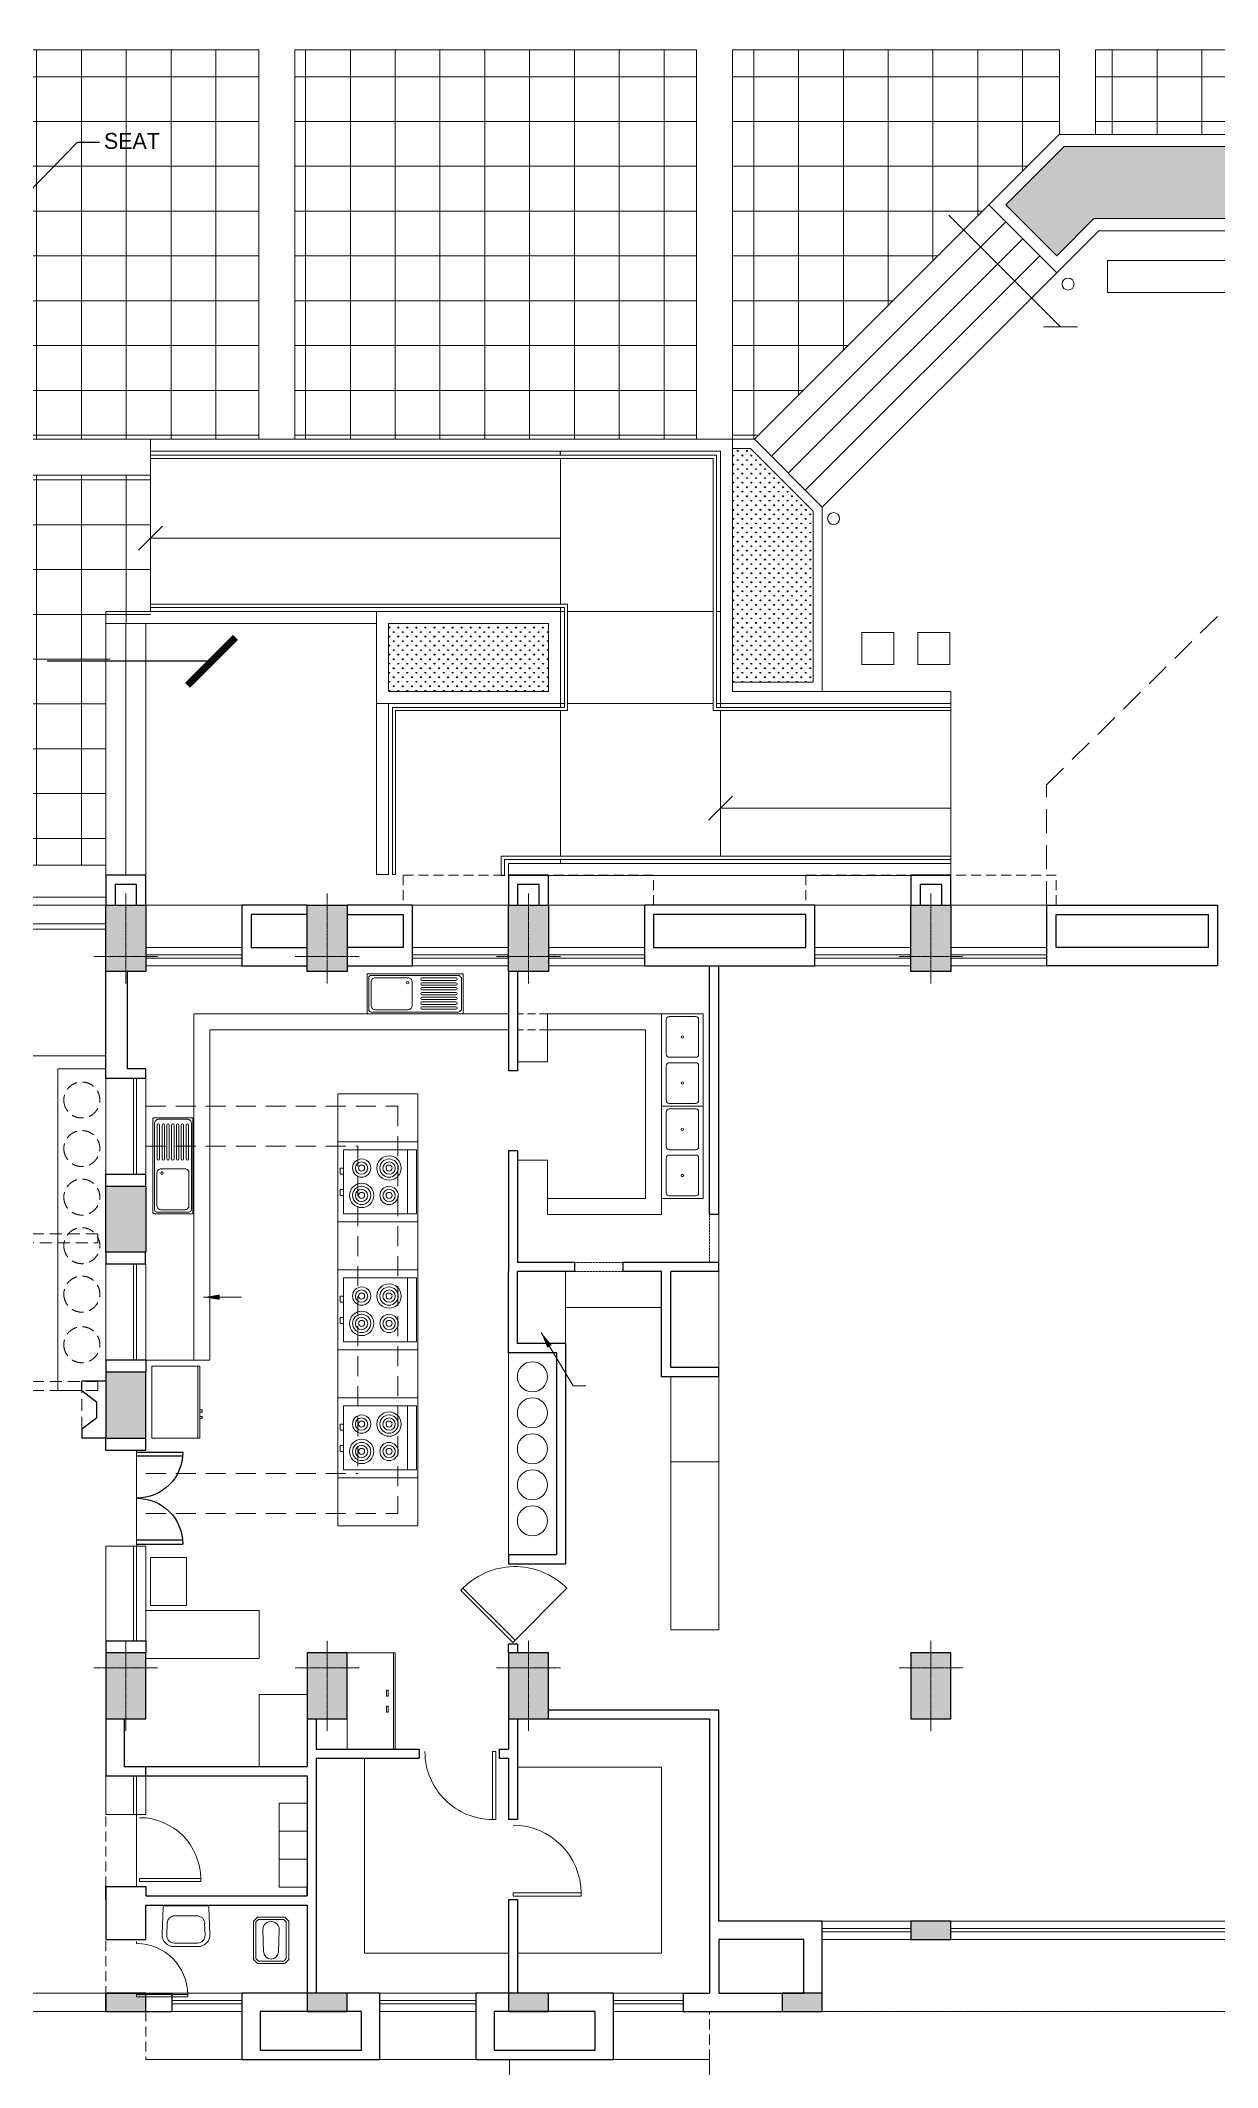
# Model space of a CAD drawing. Header units: inches. Extents: x 5542223 to 12533222, y 497239 to 5189502.
# Drawn here: x 6859471 to 6874177, y 2015278 to 2040612 of the extents above; entities that cross this region are included whole.
import ezdxf

# ---------------------------------------------------------------- set-up
doc = ezdxf.new("R2010")
doc.units = ezdxf.units.IN
doc.header["$MEASUREMENT"] = 0
for name, pattern in [('CENTER2', [1.125, 0.75, -0.125, 0.125, -0.125]), ('DASHED2', [0.375, 0.25, -0.125]), ('HIDDEN', [0.375, 0.25, -0.125]), ('HIDDEN2', [0.1875, 0.125, -0.0625]), ('HIDDENX2', [0.75, 0.5, -0.25])]:
    doc.linetypes.add(name, pattern=pattern)
doc.layers.get('0').update_dxf_attribs({"color": 1})
for name, color, linetype, lineweight in [('col', 7, 'Continuous', 30), ('DIM-Not Req.', 7, 'Continuous', 13), ('DOOR', 7, 'Continuous', 9), ('ELE', 7, 'Continuous', 13), ('ele1', 7, 'DASHED2', 13), ('eleline5', 7, 'Continuous', 25), ('grid', 7, 'CENTER2', 9), ('hatch_col', 8, 'Continuous', 5), ('HosGreenHatch', 7, 'Continuous', 5), ('HosRamp', 7, 'Continuous', 13), ('HosSteps', 7, 'Continuous', 13), ('Leader', 7, 'Continuous', 18), ('LS PAVMNT', 8, 'Continuous', 5), ('PROJECTION', 7, 'HIDDEN', 18), ('railing', 253, 'Continuous', 15), ('RAILING_ABOVE', 7, 'HIDDENX2', 18), ('Road', 7, 'Continuous', 15), ('S_Stair_Projection', 7, 'HIDDEN2', 18), ('TEXT', 7, 'Continuous', 20), ('TOIFIT', 7, 'Continuous', 13), ('WALL', 7, 'Continuous', 30), ('wall_ele', 7, 'Continuous', 18), ('WIN', 7, 'Continuous', 20)]:
    doc.layers.add(name, color=color, linetype=linetype, lineweight=lineweight)
doc.layers.add('FURN', color=34, linetype='Continuous', lineweight=9, plot=False)
doc.styles.add('style1', font='ROMANS.SHX', dxfattribs={"width": 0.75, "height": 750})
doc.styles.add('style2', font='ROMANS.SHX', dxfattribs={"width": 0.8})
doc.styles.add('WMF-Arial2', font='arial.ttf')
doc.dimstyles.new('Copy of nuts1', dxfattribs={"dimscale": 0, "dimtxt": 0.4, "dimasz": 0.5, "dimexe": 100, "dimexo": 50, "dimgap": 100, "dimtad": 1, "dimdec": 0, "dimlfac": -0.002, "dimzin": 0, "dimdsep": 46, "dimtxsty": 'style2', "dimblk": 'OBLIQUE', "dimcen": 0.5, "dimdle": 100, "dimclrd": 256, "dimclre": 256, "dimclrt": 256, "dimadec": 0, "dimazin": 0, "dimtfac": 1, "dimtdec": 0, "dimtmove": 2, "dimatfit": 3, "dimfxl": 1, "dimlwd": -1, "dimlwe": -1, "dimarcsym": 0})
doc.dimstyles.new('nuts', dxfattribs={"dimscale": 0, "dimtxt": 300, "dimasz": 250, "dimexe": 100, "dimexo": 50, "dimgap": 100, "dimtad": 1, "dimdec": 0, "dimzin": 0, "dimdsep": 46, "dimtxsty": 'style1', "dimblk": 'OBLIQUE', "dimcen": 250, "dimdle": 100, "dimclrd": 256, "dimclre": 256, "dimclrt": 256, "dimadec": 0, "dimazin": 0, "dimtfac": 1, "dimtdec": 0, "dimtmove": 2, "dimatfit": 3, "dimldrblk": 'OBLIQUE', "dimfxl": 1, "dimlwd": -1, "dimlwe": -1, "dimarcsym": 0})
doc.dimstyles.new('nuts1', dxfattribs={"dimscale": 0, "dimtxt": 200, "dimasz": 250, "dimexe": 100, "dimexo": 50, "dimgap": 100, "dimtad": 1, "dimdec": 0, "dimzin": 0, "dimdsep": 46, "dimtxsty": 'style2', "dimblk": 'OBLIQUE', "dimcen": 250, "dimdle": 100, "dimclrd": 256, "dimclre": 256, "dimclrt": 256, "dimadec": 0, "dimazin": 0, "dimtfac": 1, "dimtdec": 0, "dimtmove": 2, "dimatfit": 3, "dimfxl": 1, "dimlwd": -1, "dimlwe": -1, "dimarcsym": 0})
doc.dimstyles.new('PART PLAN', dxfattribs={"dimscale": 100, "dimtxt": 2.5, "dimasz": 1.5, "dimexe": 1.5, "dimexo": 1.5, "dimgap": 1.5, "dimtad": 1, "dimdec": 0, "dimzin": 0, "dimdsep": 46, "dimtxsty": 'Standard', "dimblk1": 'ARCHTICK', "dimblk2": 'ARCHTICK', "dimsah": 1, "dimcen": 1.5, "dimdle": 1.5, "dimclrd": 8, "dimclre": 8, "dimclrt": 6, "dimadec": 0, "dimazin": 0, "dimtfac": 1, "dimtdec": 0, "dimtofl": 0, "dimtmove": 0, "dimatfit": 3, "dimldrblk": 'ARCHTICK', "dimfxl": 1, "dimtolj": 1, "dimtzin": 0, "dimarcsym": 0})
pattern_1 = [(270, (4611022.1, 2588959.7), (-560, -1e-13), []), (180, (4611022.1, 2588959.7), (-1e-13, 560), [])]
pattern_2 = [(270, (-2267070.06, 464401.5), (-56.5685425, -56.5685425), [15, -98.137085]), (315, (-2267070.06, 464401.5), (-56.5685425, -56.5685425), [15, -65]), (225, (-2267070.06, 464401.5), (-56.5685425, 56.5685425), [15, -65])]

# ---------------------------------------------------------------- blocks, each defined once
blk = doc.blocks.new('_OBLIQUE')
at = {"color": 0, "linetype": 'ByBlock'}
blk.add_line((-0.5, -0.5), (0.5, 0.5), dxfattribs=at)
blk = doc.blocks.new('*D72')
at = {"layer": 'Defpoints', "ltscale": 1000, "transparency": 16777216}
for p, q in [((-385585, 653483), (-385987, 653483)), ((-385937, 653533), (-385937, 653343)), ((-385585, 652883), (-385987, 652883)), ((-385937, 652833), (-385937, 653022))]:
    blk.add_line(p, q, dxfattribs=at)
at = {"layer": 'Defpoints', "color": 0, "ltscale": 1000, "transparency": 16777216}
for p in [(-385535, 653483), (-385937, 652883), (-385535, 652883)]:
    blk.add_point(p, dxfattribs=at)
at = {"layer": 'Defpoints', "ltscale": 1000, "transparency": 16777216, "xscale": 50, "yscale": 50, "zscale": 50}
for p, rotation in [((-385937, 653483), 90), ((-385937, 652883), 270)]:
    blk.add_blockref('_OBLIQUE', p, dxfattribs=dict(at, rotation=rotation))
at = {"layer": 'Defpoints', "ltscale": 1000, "transparency": 16777216, "insert": (-385937, 653183), "char_height": 100, "attachment_point": 5, "rotation": 90, "style": 'WMF-Arial2'}
blk.add_mtext('600', dxfattribs=at)
blk = doc.blocks.new('*D73')
at = {"layer": 'Defpoints', "ltscale": 1000, "transparency": 16777216}
for p, q in [((-386923, 650633), (-387325, 650633)), ((-387275, 650683), (-387275, 650276)), ((-387275, 649583), (-387275, 649887)), ((-386923, 649633), (-387325, 649633))]:
    blk.add_line(p, q, dxfattribs=at)
at = {"layer": 'Defpoints', "color": 0, "ltscale": 1000, "transparency": 16777216}
for p in [(-386873, 650633), (-387275, 649633), (-386873, 649633)]:
    blk.add_point(p, dxfattribs=at)
at = {"layer": 'Defpoints', "ltscale": 1000, "transparency": 16777216, "xscale": 50, "yscale": 50, "zscale": 50}
for p, rotation in [((-387275, 650633), 90), ((-387275, 649633), 270)]:
    blk.add_blockref('_OBLIQUE', p, dxfattribs=dict(at, rotation=rotation))
at = {"layer": 'Defpoints', "ltscale": 1000, "transparency": 16777216, "insert": (-387275, 650082), "char_height": 100, "attachment_point": 5, "rotation": 90, "style": 'WMF-Arial2'}
blk.add_mtext('1000', dxfattribs=at)
blk = doc.blocks.new('colum')
at = {"layer": 'hatch_col'}
blk.add_hatch(color=256, dxfattribs=at).paths.add_polyline_path([(250, 185), (-250, 185), (-250, -640), (250, -640)])
at = {"layer": 'col'}
blk.add_lwpolyline([(-250, -640), (250, -640), (250, 185), (-250, 185)], close=True, dxfattribs=at)
at = {"layer": 'grid'}
for p, q in [((0, 335), (0, -790)), ((-400, 0), (400, 0))]:
    blk.add_line(p, q, dxfattribs=at)
blk = doc.blocks.new('door-left')
at = {"layer": 'DOOR'}
blk.add_lwpolyline([(-0.402, 0.85), (-0.444, 0.85), (-0.444, 0), (-0.402, 0)], close=True, dxfattribs=at)
blk.add_arc((-0.406, 0), 0.85, 0, 90, dxfattribs=at)
blk = doc.blocks.new('WB-61X51')
for p, q in [((-149, 510), (149, 510)), ((-299, 354), (-286, 19)), ((-239, 366), (-233, 216)), ((-144, 465), (144, 465)), ((233, 216), (239, 366)), ((286, 19), (299, 354)), ((-266, 0), (266, 0)), ((-139, 125), (139, 125))]:
    blk.add_line(p, q)
for centre, radius, start, end in [((-149, 360), 150, 90, 182.2457), ((149, 360), 150, 357.7543, 90), ((-144, 370), 95, 90, 182.2457), ((144, 370), 95, 357.7543, 90), ((-266, 20), 20, 182.2457, 270), ((-139, 220), 95, 182.2457, 270), ((139, 220), 95, 270, 357.7543), ((266, 20), 20, 270, 357.7543)]:
    blk.add_arc(centre, radius, start, end)
blk = doc.blocks.new('o-pan')
for p, q in [((50, 220), (0, 170)), ((0, 170), (0, -170)), ((62, 190), (30, 158)), ((30, 158), (30, -158)), ((530, 220), (50, 220)), ((518, 190), (62, 190)), ((435, 93), (160, 102)), ((550, 158), (518, 190)), ((580, 170), (530, 220)), ((550, -158), (550, 158)), ((580, -170), (580, 170)), ((0, -170), (50, -220)), ((30, -158), (62, -190)), ((50, -220), (530, -220)), ((62, -190), (518, -190)), ((160, -102), (435, -93)), ((518, -190), (550, -158)), ((530, -220), (580, -170))]:
    blk.add_line(p, q)
for centre, radius, start, end in [((157, 0), 102, 88.172, 271.828), ((432, 0), 92.9, 271.828, 88.172)]:
    blk.add_arc(centre, radius, start, end)
blk = doc.blocks.new('sink2')
for points in [[(-590, -500, -0.414214), (-600, -490), (-600, -10, -0.414214), (-590, 0), (590, 0, -0.414214), (600, -10), (600, -490, -0.414214), (590, -500)], [(530, -20, -0.414214), (580, -70), (580, -430, -0.414214), (530, -480), (-550, -480, -0.414214), (-580, -450), (-580, -50, -0.414214), (-550, -20)], [(-550, -100), (-550, -400, 0.414214), (-500, -450), (-90, -450, 0.414214), (-40, -400), (-40, -100, 0.414214), (-90, -50), (-500, -50, 0.414214)]]:
    blk.add_lwpolyline(points, format="xyb", close=True)
at = {"color": 0}
for points in [[(84, -87, -1), (84, -57), (508, -57, -1), (508, -87)], [(84, -147, -1), (84, -117), (508, -117, -1), (508, -147)], [(84, -207, -1), (84, -177), (508, -177, -1), (508, -207)], [(84, -267, -1), (84, -237), (508, -237, -1), (508, -267)], [(84, -327, -1), (84, -297), (508, -297, -1), (508, -327)], [(84, -387, -1), (84, -357), (508, -357, -1), (508, -387)], [(84, -447, -1), (84, -417), (508, -417, -1), (508, -447)]]:
    blk.add_lwpolyline(points, format="xyb", close=True, dxfattribs=at)
blk.add_circle((-94, -388), 15)
blk = doc.blocks.new('sink11')
blk.add_lwpolyline([(-577.5, -520), (-577.5, 0), (577.5, 0), (577.5, -520)], close=True)
for points in [[(-543.75, -425), (-543.75, -95, -0.41421356), (-506.25, -57.5), (-71.25, -57.5, -0.41421356), (-33.75, -95), (-33.75, -425, -0.41421356), (-71.25, -462.5), (-506.25, -462.5, -0.41421356)], [(543.75, -425), (543.75, -95, 0.41421356), (506.25, -57.5), (71.25, -57.5, 0.41421356), (33.75, -95), (33.75, -425, 0.41421356), (71.25, -462.5), (506.25, -462.5, 0.41421356)]]:
    blk.add_lwpolyline(points, format="xyb", close=True)
for centre in [(-288.75, -260), (288.75, -260)]:
    blk.add_circle(centre, 15)
blk = doc.blocks.new('drgre')
at = {"layer": 'eleline5', "ltscale": 50}
for p, q in [((575, 525), (0, 525)), ((2, 575), (577, 575)), ((575, -525), (0, -525)), ((2, -575), (577, -575))]:
    blk.add_line(p, q, dxfattribs=at)
for centre, start, end in [((2, 575), 269.7598, 360), ((2, -575), 0, 90.2402)]:
    blk.add_arc(centre, 575, start, end, dxfattribs=at)
at = {"layer": 'WIN'}
blk.add_line((0, 600), (0, -600), dxfattribs=at)
blk = doc.blocks.new('b')
at = {"layer": 'TOIFIT'}
for p, q in [((114, -400), (114, 400)), ((914, 171), (952, 171)), ((952, 95), (914, 95)), ((952, -95), (914, -95)), ((914, -171), (952, -171))]:
    blk.add_line(p, q, dxfattribs=at)
blk.add_lwpolyline([(914, -400), (0, -400), (0, 400), (914, 400)], close=True, dxfattribs=at)
for points in [[(952, 95), (952, 171)], [(952, -171), (952, -95)]]:
    blk.add_lwpolyline(points, dxfattribs=at)
for centre, radius in [((343, 171), 114), ((686, 171), 152), ((686, 171), 114), ((343, 171), 76.2), ((343, 171), 38.1), ((686, 171), 76.2), ((686, 171), 38.1), ((343, -171), 152), ((343, -171), 114), ((343, -171), 76.2), ((343, -171), 38.1), ((686, -171), 114), ((686, -171), 76.2), ((686, -171), 38.1)]:
    blk.add_circle(centre, radius, dxfattribs=at)
blk = doc.blocks.new('Chair1')
for p, q in [((0, 0), (0, 0)), ((1, 0), (1, 0)), ((1, 0), (1, 0)), ((0, 0), (0, 0)), ((1, 0), (1, 0))]:
    blk.add_line(p, q)
for radius, start, end in [(0.103, 0, 85.0303), (0.103, 85.0303, 148.407), (0.39, 148.407, 211.593), (0.43, 325.6197, 34.3803), (0.396, 325.6197, 34.3803), (0.103, 274.9697, 360), (0.103, 211.593, 274.9697)]:
    blk.add_arc((0, 0), radius, start, end)
blk = doc.blocks.new('E')
at = {"layer": 'TOIFIT'}
for p, q in [((-450, -573), (450, -573)), ((-205, -627), (-205, -600)), ((-177, -627), (-205, -627)), ((-177, -600), (-177, -627)), ((-123, -600), (-123, -627)), ((-123, -627), (-95, -627)), ((-95, -627), (-95, -600))]:
    blk.add_line(p, q, dxfattribs=at)
blk.add_lwpolyline([(-450, -600), (-450, 0), (450, 0), (450, -600)], close=True, dxfattribs=at)
blk = doc.blocks.new('_ArchTick')
at = {"layer": 'DIM-Not Req.', "color": 0, "const_width": 0.15}
blk.add_lwpolyline([(-0.5, -0.5), (0.5, 0.5)], dxfattribs=at)
blk = doc.blocks.new('GHosStairMid')
at = {"layer": 'hatch_col', "ltscale": 1000}
blk.add_hatch(color=256, dxfattribs=at).paths.add_polyline_path([(-4500, 4595), (-4200, 4595), (-4200, 2046.5), (-4200, 2045), (-4200, 1745), (-4500, 1745), (-4500, 2045), (-4500, 2046.5)])
at = {"layer": 'col', "color": 0, "lineweight": 70, "ltscale": 0.1}
for p, q in [((-4500, 2046.5), (-4500, 4595)), ((-4200, 4595), (-4500, 4595)), ((-4200, 2046.5), (-4200, 4595)), ((-4500, 1745), (-4500, 2045)), ((-4200, 2045), (-4200, 1745)), ((-4200, 1745), (-4500, 1745))]:
    blk.add_line(p, q, dxfattribs=at)
at = {"layer": 'PROJECTION', "ltscale": 3}
for p, q in [((-8600, 6325), (-8600, 6440)), ((-8600, 4595), (-8600, 4480)), ((-5400, 4480), (-5400, 4595))]:
    blk.add_line(p, q, dxfattribs=at)
at = {"layer": 'railing', "linetype": 'Continuous', "ltscale": 1000}
for p, q in [((-8700, 4895), (-8700, 4595)), ((0, 4895), (0, 4595))]:
    blk.add_line(p, q, dxfattribs=at)
at = {"layer": 'RAILING_ABOVE', "ltscale": 300}
for p, q in [((-100, 6440), (-8600, 6440)), ((-100, 6325), (-100, 6440)), ((-100, 6325), (-8600, 6325)), ((-5400, 4595), (-8600, 4595)), ((-3300, 4595), (-100, 4595)), ((-3300, 4480), (-3300, 4595)), ((-100, 4480), (-100, 4595)), ((-8600, 4480), (-5400, 4480)), ((-5515, 4480), (-5515, 630)), ((-5400, 4480), (-5400, 745)), ((-100, 4480), (-3300, 4480)), ((-3300, 745), (-3300, 4480)), ((-3185, 630), (-3185, 4480)), ((-3185, 630), (-5515, 630)), ((-3300, 745), (-5400, 745))]:
    blk.add_line(p, q, dxfattribs=at)
at = {"layer": 'S_Stair_Projection', "lineweight": 20, "ltscale": 1500}
for p, q in [((-4200, 3995), (-3300, 3995)), ((-4500, 3745), (-5400, 3745)), ((-4200, 3745), (-3300, 3745)), ((-4500, 3495), (-5400, 3495)), ((-4200, 3495), (-3300, 3495)), ((-4500, 3245), (-5400, 3245)), ((-4200, 3245), (-3300, 3245)), ((-4500, 2995), (-5400, 2995)), ((-4200, 2995), (-3300, 2995)), ((-4500, 2745), (-5400, 2745)), ((-4200, 2745), (-3300, 2745)), ((-4500, 2495), (-5400, 2495)), ((-4200, 2495), (-3300, 2495)), ((-4500, 2245), (-5400, 2245)), ((-4200, 2245), (-3300, 2245)), ((-4500, 1995), (-5400, 1995)), ((-4200, 1995), (-3300, 1995)), ((-4500, 1745), (-5400, 1745))]:
    blk.add_line(p, q, dxfattribs=at)
at = {"layer": 'Defpoints', "ltscale": 0.1}
for base, p1, p2, picture, middle in [((-3676.5, 3995), (-3273.7, 4595), (-3273.7, 3995), '*D72', (-3676.5, 4295)), ((-5014.5, 745), (-4611.7, 1745), (-4611.7, 745), '*D73', (-5014.5, 1194.3))]:
    dim = blk.add_linear_dim(base=base, p1=p1, p2=p2, angle=270, dimstyle='nuts1', override={"dimscale": 1, "dimtxt": 100, "dimasz": 50, "dimexe": 50, "dimgap": 50, "dimtxsty": 'WMF-Arial2', "dimdle": 50}, dxfattribs=at)
    dim.commit()
    dim.dimension.update_dxf_attribs({"geometry": picture, "text_midpoint": middle, "dimtype": 129, "insert": (382261, -648887.5)})
blk = doc.blocks.new('B.HosEdge')
at = {"layer": 'col'}
h = blk.add_hatch(color=256, dxfattribs=at)
h.paths.add_polyline_path([(7745, -22328), (7745, -22558), (7495, -22558), (7495, -22328)])
h.paths.add_polyline_path([(7495, -22558), (7245, -22558), (7245, -22328), (7495, -22328)])
for points in [[(8855, -23228), (8855, -23458), (9355, -23458), (9355, -23228)], [(12275, -23228), (12275, -23458), (12775, -23458), (12775, -23228)], [(14790, -23228), (14790, -23458), (15290, -23458), (15290, -23228)], [(17305, -23228), (17305, -23458), (17805, -23458), (17805, -23228)]]:
    blk.add_hatch(color=256, dxfattribs=at).paths.add_polyline_path(points)
at = {"layer": 'hatch_col'}
for points in [[(17305, -13968), (17305, -13143), (17805, -13143), (17805, -13968)], [(17305, -13968), (17805, -13968), (17805, -13143), (17305, -13143)], [(17305, -16293), (17805, -16293), (17805, -15468), (17305, -15468)]]:
    blk.add_hatch(color=256, dxfattribs=at).paths.add_polyline_path(points)
at = {"layer": 'col'}
for points in [[(7245, -9633), (7245, -9258), (7745, -9258), (7745, -9633)], [(7360, -9633), (7360, -9373), (7630, -9373), (7630, -9633)], [(12275, -9633), (12275, -9258), (12775, -9258), (12775, -9633)], [(12390, -9633), (12390, -9373), (12660, -9373), (12660, -9633)], [(17305, -9633), (17305, -9258), (17805, -9258), (17805, -9633)], [(17420, -9633), (17420, -9373), (17690, -9373), (17690, -9633)]]:
    blk.add_lwpolyline(points, dxfattribs=at)
for points in [[(17805, -13143), (17305, -13143), (17305, -13968), (17805, -13968)], [(17805, -13143), (17305, -13143), (17305, -13968), (17805, -13968)], [(17805, -16293), (17305, -16293), (17305, -15468), (17805, -15468)], [(7745, -22328), (7745, -22558), (7245, -22558), (7245, -22328)], [(8855, -23458), (8855, -23228), (9355, -23228), (9355, -23458)], [(12275, -23458), (12275, -23228), (12775, -23228), (12775, -23458)], [(14790, -23458), (14790, -23228), (15290, -23228), (15290, -23458)], [(17305, -23458), (17305, -23228), (17805, -23228), (17805, -23458)]]:
    blk.add_lwpolyline(points, close=True, dxfattribs=at)
at = {"layer": 'DOOR'}
for p, q in [((12718, -18846), (12045, -18167)), ((13343, -18167), (12692, -18819)), ((12718, -18846), (13369, -18195)), ((17420, -20998), (17420, -21898))]:
    blk.add_line(p, q, dxfattribs=at)
blk.add_arc((12694, -18816), 918, 42.6272, 135, dxfattribs=at)
at = {"layer": 'ELE', "ltscale": 0.1}
for p, q in [((22308, -9633), (17805, -9633)), ((22075, -9863), (17805, -9863)), ((22075, -11513), (17805, -11513)), ((16705, -15318), (16505, -15318)), ((17305, -15318), (16705, -15318)), ((20179, -23228), (17805, -23228)), ((20294, -23458), (17805, -23458))]:
    blk.add_line(p, q, dxfattribs=at)
at = {"layer": 'ELE', "ltscale": 0.1, "extrusion": (-2.23152e-36, -4.32341e-36, -1)}
for p, q in [((12775, -10988), (16705, -10988)), ((16705, -13143), (16705, -10988)), ((12775, -11188), (16505, -11188)), ((16505, -15318), (16505, -11188)), ((13905, -11988), (14905, -11988)), ((13905, -12588), (14905, -12588)), ((16705, -13143), (16705, -15318)), ((13905, -13588), (14905, -13588)), ((12060, -15111), (12060, -14211)), ((13905, -14188), (14905, -14188)), ((13905, -15188), (14905, -15188)), ((13905, -15788), (14905, -15788)), ((13905, -16788), (14905, -16788)), ((13905, -17388), (14905, -17388))]:
    blk.add_line(p, q, dxfattribs=at)
at = {"layer": 'ELE'}
for p, q in [((17805, -11678), (18405, -11678)), ((12775, -15226), (12775, -17748)), ((18405, -15698), (18105, -15698))]:
    blk.add_line(p, q, dxfattribs=at)
at = {"layer": 'ELE', "extrusion": (-2.23152e-36, -4.32341e-36, -1)}
for p, q in [((18405, -15698), (18405, -11678)), ((13905, -11988), (13905, -17388)), ((14905, -11988), (14905, -17388))]:
    blk.add_line(p, q, dxfattribs=at)
at = {"layer": 'ELE', "ltscale": 0.1, "extrusion": (-2.23152e-36, -4.32341e-36, -1)}
blk.add_lwpolyline([(-15890, -20398), (-15890, -19498), (-15290, -19498)], dxfattribs=at)
at = {"layer": 'ele1', "linetype": 'Continuous', "extrusion": (-2.23152e-36, -4.32341e-36, -1)}
for p, q in [((10860, -10988), (10860, -13496)), ((12285, -10988), (12285, -11588)), ((11060, -11188), (11060, -13296)), ((11060, -13296), (12285, -13296)), ((10145, -13496), (10145, -14096)), ((10860, -13496), (12285, -13496)), ((10145, -14211), (10145, -15411)), ((10860, -14661), (12060, -14661)), ((10145, -15526), (10145, -18688)), ((10745, -18688), (10745, -15526)), ((10745, -16588), (10145, -16588)), ((10745, -18688), (10145, -18688)), ((10860, -20403), (10860, -22728)), ((12660, -20403), (10860, -20403)), ((14575, -20293), (14575, -22728)), ((10860, -22728), (12660, -22728)), ((12775, -22728), (14575, -22728))]:
    blk.add_line(p, q, dxfattribs=at)
at = {"layer": 'ele1', "ltscale": 1000}
for p, q in [((17305, -12143), (14155, -12143)), ((14155, -12143), (14155, -17233)), ((17305, -12643), (14655, -12643)), ((14655, -12643), (14655, -16733)), ((17305, -16733), (14655, -16733)), ((17305, -17233), (14155, -17233))]:
    blk.add_line(p, q, dxfattribs=at)
at = {"layer": 'ele1', "linetype": 'Continuous'}
for p, q in [((12285, -12818), (12285, -13496)), ((12660, -12818), (12285, -12818))]:
    blk.add_line(p, q, dxfattribs=at)
at = {"layer": 'ele1', "extrusion": (-2.23152e-36, -4.32341e-36, -1)}
for p, q in [((10145, -13496), (10145, -14096)), ((10260, -13496), (10260, -14096)), ((11344, -14096), (11945, -14096)), ((11344, -14211), (11945, -14211)), ((15175, -22728), (15175, -22728)), ((17420, -22610), (17420, -22578))]:
    blk.add_line(p, q, dxfattribs=at)
at = {"layer": 'ele1', "ltscale": 600}
for centre in [(18105, -12066), (18105, -12673), (18105, -13280), (18105, -13887), (18105, -14493), (18105, -15125)]:
    blk.add_circle(centre, 225, dxfattribs=at)
at = {"layer": 'FURN', "ltscale": 0.1}
blk.add_lwpolyline([(16798, -17785), (17248, -17785), (17248, -18385), (16798, -18385)], close=True, dxfattribs=at)
at = {"layer": 'FURN', "ltscale": 0.1, "extrusion": (-2.23152e-36, -4.32341e-36, -1)}
blk.add_lwpolyline([(-17305, -19048), (-15890, -19048), (-15890, -18448), (-17305, -18448)], dxfattribs=at)
at = {"layer": 'PROJECTION', "ltscale": 500}
for p, q in [((17805, -21898), (17805, -20513)), ((17805, -22578), (17805, -23228))]:
    blk.add_line(p, q, dxfattribs=at)
at = {"layer": 'PROJECTION', "ltscale": 3}
blk.add_line((0, -23458), (8855, -23458), dxfattribs=at)
at = {"layer": 'PROJECTION', "ltscale": 1200}
blk.add_lwpolyline([(6051, -9633), (6051, -8128), (2544, -4668), (0, -4668)], dxfattribs=at)
at = {"layer": 'PROJECTION', "ltscale": 500}
for points in [[(5241, -9633), (5241, -9633), (5241, -9633), (5930, -9633), (5930, -9258), (9060, -9258), (9060, -9633), (10960, -9633), (10960, -9258), (14090, -9258), (14090, -9633), (15990, -9633), (15990, -9633), (15990, -9633), (15990, -9633)], [(17305, -23458), (17305, -24058), (10260, -24058), (10260, -23458)]]:
    blk.add_lwpolyline(points, dxfattribs=at)
at = {"layer": 'RAILING_ABOVE', "ltscale": 300}
blk.add_line((18105, -16178), (18105, -15697), dxfattribs=at)
at = {"layer": 'S_Stair_Projection', "lineweight": 20, "ltscale": 3}
blk.add_line((18405, -9633), (17805, -9633), dxfattribs=at)
at = {"layer": 'TOIFIT', "ltscale": 1000}
for p, q in [((17805, -17643), (17305, -17643)), ((17305, -20513), (17305, -20998))]:
    blk.add_line(p, q, dxfattribs=at)
at = {"layer": 'TOIFIT'}
blk.add_line((14211, -20178), (14211, -18978), dxfattribs=at)
at = {"layer": 'TOIFIT', "ltscale": 1000, "extrusion": (-2.23152e-36, -4.32341e-36, -1)}
blk.add_line((17805, -20998), (17305, -20998), dxfattribs=at)
at = {"layer": 'TOIFIT'}
blk.add_lwpolyline([(14190, -20178), (14790, -20178), (14790, -18978), (14190, -18978)], close=True, dxfattribs=at)
for points in [[(14299, -19441), (14277, -19441), (14277, -19516), (14299, -19516), (14299, -19441)], [(14299, -19716), (14277, -19716), (14277, -19641), (14299, -19641), (14299, -19716)]]:
    blk.add_lwpolyline(points, dxfattribs=at)
at = {"layer": 'TOIFIT', "ltscale": 1000}
for points in [[(15290, -20853), (15640, -20853), (15640, -21203), (15290, -21203)], [(15290, -21203), (15640, -21203), (15640, -21553), (15290, -21553)], [(15290, -21553), (15640, -21553), (15640, -21903), (15290, -21903)]]:
    blk.add_lwpolyline(points, close=True, dxfattribs=at)
for centre in [(12475, -15526), (12475, -15976), (12475, -16426), (12475, -16876), (12475, -17326)]:
    blk.add_circle(centre, 188, dxfattribs=at)
at = {"layer": 'WALL', "ltscale": 0.1, "extrusion": (-2.23152e-36, -4.32341e-36, -1)}
for p, q in [((10145, -13496), (10145, -10388)), ((10260, -13496), (10260, -10388)), ((12660, -10458), (12660, -11703)), ((12775, -10458), (12775, -11703)), ((12660, -11703), (12775, -11703)), ((12660, -12703), (12660, -14096)), ((12660, -12703), (12775, -12703)), ((12775, -12703), (12775, -14211)), ((10145, -13496), (10260, -13496)), ((10145, -14096), (11344, -14096)), ((10145, -14211), (10145, -14096)), ((11344, -14096), (11344, -14211)), ((11945, -14211), (11945, -14096)), ((11945, -14096), (12660, -14096)), ((10145, -14211), (10745, -14211)), ((10745, -15411), (10745, -14211)), ((10860, -15526), (10860, -14211)), ((10860, -14211), (11344, -14211)), ((11945, -14211), (12660, -14211)), ((12660, -15111), (12660, -14211)), ((12775, -15226), (12775, -14211)), ((12060, -15111), (12660, -15111)), ((10145, -15411), (10745, -15411)), ((12175, -15226), (12775, -15226)), ((10145, -15526), (10860, -15526)), ((10145, -22328), (10145, -19688)), ((12275, -19688), (10145, -19688)), ((10260, -19803), (10260, -23228)), ((12660, -19803), (10260, -19803))]:
    blk.add_line(p, q, dxfattribs=at)
at = {"layer": 'WALL', "extrusion": (-2.23152e-36, -4.32341e-36, -1)}
for p, q in [((17535, -11678), (17535, -10458)), ((17805, -11793), (17805, -10458)), ((17805, -11793), (17305, -11793)), ((17305, -13143), (17305, -12993)), ((17805, -12993), (17305, -12993)), ((17805, -13143), (17805, -12993)), ((17308, -14118), (17805, -14118)), ((17805, -13968), (17805, -14118)), ((17305, -15318), (17805, -15318)), ((17670, -15318), (17670, -15318)), ((17805, -15318), (17805, -15468)), ((17805, -16443), (17305, -16443)), ((17805, -16443), (17805, -16293))]:
    blk.add_line(p, q, dxfattribs=at)
at = {"layer": 'WALL'}
for p, q in [((17305, -11678), (17535, -11678)), ((17305, -11793), (17305, -11678)), ((17308, -14118), (17308, -13968)), ((17305, -15318), (17305, -15468)), ((17305, -16443), (17305, -16293)), ((17305, -18828), (17305, -18978)), ((8855, -22328), (10145, -22328)), ((9085, -22558), (10145, -22558)), ((10145, -22558), (10145, -23228)), ((10145, -23228), (9085, -23228)), ((10590, -23228), (10260, -23228)), ((10590, -23228), (10590, -23458)), ((16975, -23458), (16975, -23228)), ((17805, -23228), (16975, -23228)), ((17805, -23458), (17805, -23228)), ((10590, -23458), (8855, -23458)), ((17805, -23458), (16975, -23458))]:
    blk.add_line(p, q, dxfattribs=at)
at = {"layer": 'WALL', "ltscale": 0.1}
for p, q in [((12060, -15111), (12060, -17863)), ((10145, -15526), (10145, -15411)), ((12175, -15226), (12175, -17748)), ((17920, -15838), (17920, -16038)), ((18105, -16178), (18105, -16293)), ((12775, -17863), (12060, -17863)), ((12775, -17748), (12175, -17748)), ((12775, -17748), (12775, -17863)), ((12775, -18863), (12660, -18863)), ((12660, -18863), (12660, -18978)), ((12775, -18978), (12775, -18863)), ((8855, -23458), (8855, -22328)), ((9085, -23228), (9085, -22558)), ((9085, -23228), (9085, -22558))]:
    blk.add_line(p, q, dxfattribs=at)
at = {"layer": 'WALL', "ltscale": 1000}
for p, q in [((17805, -15582), (18105, -15582)), ((18105, -15697), (17920, -15838)), ((18105, -15697), (18105, -15582)), ((18105, -16178), (17920, -16038)), ((17805, -16293), (18105, -16293))]:
    blk.add_line(p, q, dxfattribs=at)
at = {"layer": 'WALL', "extrusion": (-2.23152e-36, 4.32341e-36, -1)}
for q in [(17305, -18828), (17805, -18978)]:
    blk.add_line((17805, -18828), q, dxfattribs=at)
at = {"layer": 'WALL', "ltscale": 50, "extrusion": (-2.23152e-36, -4.32341e-36, -1)}
for p, q in [((12660, -19803), (12660, -21058)), ((12775, -19803), (12775, -20178)), ((15175, -19803), (15175, -20178)), ((15290, -19803), (15290, -20398)), ((12890, -20178), (12890, -20293)), ((13890, -20178), (13890, -20293)), ((12775, -20293), (12775, -21058)), ((15175, -20293), (15175, -23228)), ((17805, -20513), (15290, -20513)), ((15290, -20513), (15290, -22013)), ((15175, -21898), (15175, -22013)), ((15290, -22013), (15290, -21898)), ((17305, -22013), (15290, -22013)), ((17805, -21898), (17305, -21898)), ((12660, -22058), (12660, -23228)), ((12775, -22058), (12775, -23228)), ((17305, -22128), (15290, -22128)), ((15290, -22128), (15290, -23228))]:
    blk.add_line(p, q, dxfattribs=at)
at = {"layer": 'WALL', "ltscale": 50}
for p, q in [((12890, -20178), (12775, -20178)), ((15175, -20178), (13890, -20178)), ((12890, -20293), (12775, -20293)), ((15175, -20293), (13890, -20293)), ((17305, -20513), (17305, -20398)), ((12660, -21058), (12775, -21058)), ((17305, -21898), (17305, -22013)), ((12775, -22058), (12660, -22058))]:
    blk.add_line(p, q, dxfattribs=at)
at = {"layer": 'WALL'}
for points in [[(6045, -9633), (3915, -9633), (3915, -10388), (6045, -10388), (6045, -9633)], [(5930, -9748), (4030, -9748), (4030, -10158), (5930, -10158), (5930, -9748)], [(8945, -9633), (11075, -9633), (11075, -10388), (8945, -10388), (8945, -9633)], [(9060, -9748), (10960, -9748), (10960, -10158), (9060, -10158), (9060, -9748)], [(14790, -10388), (13975, -10388), (13975, -9633)], [(13975, -9633), (14790, -9633)], [(14790, -9748), (14090, -9748), (14090, -10158), (14790, -10158)], [(15290, -9633), (16105, -9633), (16105, -10388), (15290, -10388)], [(15290, -9748), (15990, -9748), (15990, -10158), (15290, -10158)], [(11460, -23228), (13182, -23228), (13182, -24058), (11460, -24058), (11460, -23228)], [(14382, -23228), (16105, -23228), (16105, -24058), (14382, -24058), (14382, -23228)], [(11690, -23943), (11690, -23458), (12952, -23458), (12952, -23943), (11690, -23943)], [(14612, -23943), (14612, -23458), (15875, -23458), (15875, -23943), (14612, -23943)]]:
    blk.add_lwpolyline(points, dxfattribs=at)
at = {"layer": 'WALL', "extrusion": (-2.23152e-36, -4.32341e-36, -1)}
blk.add_lwpolyline([(-17575, -19803), (-17575, -20398), (-15290, -20398)], dxfattribs=at)
at = {"layer": 'WALL', "extrusion": (-6.06713e-26, -4.48391e-36, -1)}
blk.add_lwpolyline([(-17805, -19803), (-17805, -20513)], dxfattribs=at)
at = {"layer": 'WALL', "ltscale": 50}
blk.add_lwpolyline([(17805, -22058), (17805, -21898), (17805, -22558), (17305, -22558), (17305, -22128)], dxfattribs=at)
at = {"layer": 'WALL', "ltscale": 0.1}
blk.add_arc((10135, -22318), 10, 270, 360, dxfattribs=at)
at = {"layer": 'wall_ele', "ltscale": 4}
for p, q in [((6045, -9633), (7245, -9633)), ((7745, -9633), (8945, -9633)), ((11075, -9633), (12275, -9633)), ((12775, -9633), (13975, -9633)), ((16105, -9633), (17305, -9633)), ((11460, -24058), (10360, -24058)), ((14382, -24058), (13182, -24058)), ((17205, -24058), (16105, -24058))]:
    blk.add_line(p, q, dxfattribs=at)
at = {"layer": 'WIN', "ltscale": 0.1}
for p, q in [((7245, -10158), (6045, -10158)), ((7245, -10253), (6045, -10253)), ((7245, -10293), (6045, -10293)), ((7745, -10158), (8945, -10158)), ((7745, -10253), (8945, -10253)), ((7745, -10293), (8945, -10293)), ((12275, -10158), (11075, -10158)), ((12275, -10253), (11075, -10253)), ((12275, -10293), (11075, -10293)), ((13975, -10158), (12775, -10158)), ((13975, -10253), (12775, -10253)), ((13975, -10293), (12775, -10293)), ((16105, -10158), (17305, -10158)), ((16105, -10253), (17305, -10253)), ((16105, -10293), (17305, -10293)), ((7245, -10388), (6045, -10388)), ((7745, -10388), (8945, -10388)), ((12275, -10388), (11075, -10388)), ((13975, -10388), (12775, -10388)), ((16105, -10388), (17305, -10388)), ((8855, -22328), (0, -22328)), ((7245, -22423), (2715, -22423)), ((7245, -22463), (2715, -22463)), ((8855, -22423), (7745, -22423)), ((8855, -22463), (7745, -22463)), ((7245, -22558), (2715, -22558)), ((8855, -22558), (7745, -22558)), ((11460, -23228), (10590, -23228)), ((14382, -23228), (13182, -23228)), ((16975, -23228), (16105, -23228)), ((11460, -23323), (10590, -23323)), ((11460, -23363), (10590, -23363)), ((11460, -23458), (10590, -23458)), ((14382, -23323), (13182, -23323)), ((14382, -23363), (13182, -23363)), ((14382, -23458), (13182, -23458)), ((16975, -23323), (16105, -23323)), ((16975, -23363), (16105, -23363)), ((16975, -23458), (16105, -23458))]:
    blk.add_line(p, q, dxfattribs=at)
at = {"layer": 'WIN', "ltscale": 0.1, "extrusion": (-2.23152e-36, -4.32341e-36, -1)}
for p, q in [((10860, -10988), (12285, -10988)), ((13975, -10988), (13375, -10988)), ((11060, -11188), (12285, -11188)), ((12285, -11588), (12660, -11588))]:
    blk.add_line(p, q, dxfattribs=at)
at = {"layer": 'WIN', "linetype": 'HIDDENX2', "ltscale": 200, "extrusion": (-2.23152e-36, -4.32341e-36, -1)}
for p, q in [((12285, -10988), (12660, -10988)), ((12285, -11188), (12660, -11188))]:
    blk.add_line(p, q, dxfattribs=at)
at = {"layer": 'WIN', "extrusion": (-2.23152e-36, -4.32341e-36, -1)}
for p, q in [((17305, -11793), (17305, -12993)), ((17420, -11793), (17420, -12993)), ((17460, -11793), (17460, -12993)), ((17805, -12993), (17805, -11793)), ((17305, -15318), (17305, -14118)), ((17420, -14118), (17420, -15318)), ((17460, -14118), (17460, -15318)), ((17805, -14118), (17805, -15318)), ((17305, -18828), (17305, -17643)), ((17420, -17643), (17420, -18828)), ((17460, -17643), (17460, -18828)), ((17805, -17643), (17805, -18828)), ((17420, -20513), (17420, -20998)), ((17460, -20513), (17460, -20998)), ((17805, -20513), (17805, -20998))]:
    blk.add_line(p, q, dxfattribs=at)
at = {"layer": 'col', "ltscale": 750, "rotation": 180}
for p in [(7495, -10273), (12525, -10273), (15040, -10273), (17555, -10273)]:
    blk.add_blockref('colum', p, dxfattribs=at)
at = {"layer": 'col', "ltscale": 750, "extrusion": (-2.23152e-36, -4.32341e-36, -1)}
for p in [(-7495, -19163), (-12525, -19163), (-15040, -19163)]:
    blk.add_blockref('colum', p, dxfattribs=at)
at = {"layer": 'col', "ltscale": 750, "xscale": -1}
blk.add_blockref('colum', (17555, -19163), dxfattribs=at)
at = {"layer": 'DOOR', "extrusion": (-4.32341e-36, -2.23152e-36, -1), "xscale": 1000, "yscale": 1000, "zscale": 1000, "rotation": 180.0000000002801}
blk.add_blockref('door-left', (-13374, -20210), dxfattribs=at)
at = {"layer": 'DOOR', "extrusion": (-2.23152e-36, -4.32341e-36, -1), "rotation": 270}
for p, xscale, yscale, zscale in [((-12717, -21575), -1000, 1000, 1000), ((-17385, -21436), -900, 900, 900), ((-17420, -22943), -750, 750, 750)]:
    blk.add_blockref('door-left', p, dxfattribs=dict(at, xscale=xscale, yscale=yscale, zscale=zscale))
at = {"layer": 'FURN', "ltscale": 0.1, "xscale": -1, "rotation": 90}
blk.add_blockref('Chair1', (16602, -19051), dxfattribs=at)
at = {"layer": 'TOIFIT', "extrusion": (-2.23152e-36, -4.32341e-36, -1), "xscale": -1}
for name, p, rotation in [('sink2', (-13939, -10988), 180), ('sink11', (-10340, -11566), 270), ('sink11', (-10340, -12721), 270), ('sink2', (-16716, -12887), 270), ('o-pan', (-15740, -22278), 90)]:
    blk.add_blockref(name, p, dxfattribs=dict(at, rotation=rotation))
at = {"layer": 'TOIFIT', "xscale": -1}
for name, p, rotation in [('b', (13923, -13088), 180), ('b', (13923, -14688), 180), ('E', (17230, -15843), 270), ('b', (13923, -16288), 180)]:
    blk.add_blockref(name, p, dxfattribs=dict(at, rotation=rotation))
at = {"layer": 'TOIFIT', "extrusion": (-2.23152e-36, -4.32341e-36, -1), "rotation": 180}
blk.add_blockref('WB-61X51', (-16804, -22138), dxfattribs=at)
at = {"layer": 'WIN', "extrusion": (-2.23152e-36, -4.32341e-36, -1), "xscale": -1, "rotation": 180}
blk.add_blockref('drgre', (-17420, -17043), dxfattribs=at)
at = {"layer": 'Leader', "ltscale": 1000}
for points in [[(16584, -14531), (16109, -14531)], [(12364, -14974), (11964, -15637), (11806, -15637)]]:
    blk.add_leader(points, dimstyle='Copy of nuts1', override={"dimscale": 1, "dimasz": 200, "dimtad": 0}, dxfattribs=at)
blk = doc.blocks.new('HosEnt2')
at = {"layer": 'HosGreenHatch'}
h = blk.add_hatch(dxfattribs=at)
h.set_pattern_fill('GRASS', color=256, scale=80, style=0)
h.set_pattern_definition(pattern_2)
h.paths.add_polyline_path([(-12275, 6108), (-14275, 6108), (-14275, 6958), (-12275, 6958)])
h = blk.add_hatch(dxfattribs=at)
h.set_pattern_fill('GRASS', color=256, scale=80, style=0)
h.set_pattern_definition(pattern_2)
h.paths.add_polyline_path([(-8968, 4704), (-9749, 3923), (-9975, 3923), (-9975, 6843), (-8968, 6843)])
at = {"layer": 'HosGreenHatch', "ltscale": 0.1}
h = blk.add_hatch(dxfattribs=at)
h.set_pattern_fill('GRASS', color=256, scale=80, style=0)
h.set_pattern_definition([(270, (-5557178.19, -2072128.54), (-56.5685425, -56.5685425), [15, -98.137085]), (315, (-5557178.19, -2072128.54), (-56.5685425, -56.5685425), [15, -65]), (225, (-5557178.19, -2072128.54), (-56.5685425, 56.5685425), [15, -65])])
h.paths.add_polyline_path([(-150, 150), (-5831, 150), (-6559, 878), (-5923, 1515), (-5458, 1050), (-150, 1050)])
at = {"color": 8, "ltscale": 0.1}
for p, q in [((-14225, 9249), (-14225, 7158)), ((-14185, 9249), (-14225, 9249)), ((-14185, 9249), (-14185, 7198)), ((-12865, 9258), (-12865, 9018)), ((-12825, 9258), (-12865, 9258)), ((-12825, 9258), (-12825, 9058)), ((-7245, 9018), (-12865, 9018)), ((-7245, 9058), (-12825, 9058)), ((-12075, 7158), (-14225, 7158)), ((-12035, 7198), (-14185, 7198)), ((-12075, 7158), (-12075, 5908)), ((-12035, 7198), (-12035, 5868)), ((-12075, 5908), (-17245, 5908)), ((-12035, 5868), (-17245, 5868))]:
    blk.add_line(p, q, dxfattribs=at)
at = {"ltscale": 0.1}
for p, q in [((-12125, 9058), (-12125, 9108)), ((-12125, 7198), (-12125, 9018)), ((-10125, 7198), (-10125, 9018)), ((-7245, 7108), (-7245, 9108)), ((-12125, 7108), (-12125, 7158)), ((-12075, 7108), (-12125, 7108)), ((-10215, 7108), (-12035, 7108)), ((-10125, 7108), (-10175, 7108)), ((-10125, 7108), (-10125, 7158)), ((-17245, 5958), (-17245, 3958)), ((-12125, 5958), (-12125, 5908)), ((-12125, 5958), (-12075, 5958)), ((-12125, 5868), (-12125, 4048)), ((-12035, 5958), (-10215, 5958)), ((-10175, 5958), (-10125, 5958)), ((-772, 4672), (-372, 4672)), ((-772, 4672), (-772, 3039)), ((-372, 4672), (-372, 2873)), ((-772, 3039), (-1200, 2611)), ((-372, 2873), (-917, 2328)), ((-917, 2328), (-1200, 2611)), ((-1412, 2399), (-1840, 1971)), ((-1129, 2116), (-1412, 2399)), ((-1359, 2452), (-1076, 2169)), ((-1129, 2116), (-1674, 1571)), ((-5290, 1971), (-5290, 1571)), ((-5290, 1971), (-1840, 1971)), ((-5290, 1571), (-1674, 1571))]:
    blk.add_line(p, q, dxfattribs=at)
at = {"color": 8, "ltscale": 0.1}
for points in [[(-7245, 7198), (-10215, 7198), (-10215, 4048), (-17245, 4048)], [(-7245, 7158), (-10175, 7158), (-10175, 4008), (-17245, 4008)]]:
    blk.add_lwpolyline(points, dxfattribs=at)
at = {"ltscale": 0.1}
for points in [[(-8358, 6622), (-7958, 6622), (-7958, 6222), (-8358, 6222)], [(-7658, 6622), (-7258, 6622), (-7258, 6222), (-7658, 6222)]]:
    blk.add_lwpolyline(points, close=True, dxfattribs=at)
at = {"color": 5, "ltscale": 0.1}
for centre in [(-8711, 4798), (-5781, 1868)]:
    blk.add_circle(centre, 75, dxfattribs=at)
at = {"layer": 'HosRamp', "ltscale": 0.1}
for points in [[(-14425, 7108), (-14425, 9249), (-14275, 9249), (-14275, 7108)], [(-7245, 9258), (-12775, 9258), (-12775, 9108), (-7245, 9108), (-7245, 9258)], [(-17245, 3958), (-10125, 3958), (-10125, 7108), (-7245, 7108), (-7245, 6958), (-9975, 6958), (-9975, 3808), (-17245, 3808), (-17245, 3958)], [(-14275, 6108), (-12275, 6108), (-12275, 6958), (-14275, 6958), (-14275, 6108)], [(-9975, 3808), (-9701, 3808), (-8853, 4657), (-8853, 6958)], [(-9975, 3923), (-9749, 3923), (-8968, 4704), (-8968, 6843), (-9975, 6843)], [(-14425, 5958), (-17805, 5958), (-17805, 6108), (-14425, 6108)]]:
    blk.add_lwpolyline(points, dxfattribs=at)
for points in [[(-14425, 5958), (-14425, 7108), (-12125, 7108), (-12125, 5958), (-14425, 5958)], [(0, 0), (-5893, 0), (-6771, 878), (-5923, 1727), (-5396, 1200), (0, 1200)], [(-150, 150), (-5831, 150), (-6559, 878), (-5923, 1515), (-5458, 1050), (-150, 1050)]]:
    blk.add_lwpolyline(points, close=True, dxfattribs=at)
at = {"layer": 'HosSteps', "ltscale": 0.1}
for p, q in [((-17805, 6108), (-17805, 9533)), ((-17555, 6108), (-17555, 9258)), ((-17305, 6108), (-17305, 9258)), ((-8853, 4657), (-5923, 1727)), ((-9065, 4444), (-6135, 1515)), ((-9277, 4232), (-6347, 1302)), ((-9701, 3808), (-6771, 878)), ((-9489, 4020), (-6559, 1090))]:
    blk.add_line(p, q, dxfattribs=at)
at = {"layer": 'WALL', "ltscale": 0.1}
blk.add_line((-1253, 2558), (-970, 2275), dxfattribs=at)
blk.add_lwpolyline([(-970, 2275), (-1076, 2169), (-1359, 2452), (-1253, 2558)], close=True, dxfattribs=at)
for points in [[(-10125, 8418), (-7245, 8418)], [(-17245, 5045), (-12125, 5045)], [(-5877, 2401), (-7273, 1007)]]:
    blk.add_leader(points, dimstyle='nuts', override={"dimscale": 100, "dimasz": 3, "dimtad": 0})

msp = doc.modelspace()

# ---------------------------------------------------------------- hatches: boundary and pattern name
at = {"layer": 'LS PAVMNT', "ltscale": 0.1}
h = msp.add_hatch(dxfattribs=at)
h.set_pattern_fill('ANSI37', color=256, scale=4480, angle=45, style=0)
h.set_pattern_definition(pattern_1)
h.paths.add_polyline_path([(6856161.774, 2040493.987), (6856161.774, 2038703.987), (6859329.575, 2038703.987), (6859329.575, 2038153.987), (6856236.774, 2038153.987), (6856236.774, 2037603.987), (6856161.774, 2037603.987), (6856161.774, 2035628.199), (6860846.416, 2035628.199), (6862196.774, 2035628.199), (6862196.774, 2040493.987)])
h = msp.add_hatch(dxfattribs=at)
h.set_pattern_fill('ANSI37', color=256, scale=4480, angle=45, style=0)
h.set_pattern_definition(pattern_1)
h.paths.add_polyline_path([(6872652.289, 2040493.987), (6872652.714, 2039436.61), (6877941.416, 2039436.61), (6878091.415, 2039436.61), (6878091.415, 2040493.987)])
h.paths.add_polyline_path([(6868116.416, 2040493.987), (6868116.416, 2035628.199), (6868390.685, 2035628.199), (6871320.481, 2038557.996), (6872202.712, 2039440.227), (6872202.289, 2040493.987)])
h.paths.add_polyline_path([(6867666.416, 2040493.987), (6862646.774, 2040493.987), (6862646.774, 2035628.199), (6867666.416, 2035628.199)])
h.paths.add_polyline_path([(6871199.98, 2038454.615), (6871015.456, 2038454.615), (6871015.456, 2038079.615), (6871199.98, 2038079.615)], flags=24)
h.paths.add_polyline_path([(6871056.523, 2038771.308), (6870502.952, 2038771.308), (6870502.952, 2038396.308), (6871056.523, 2038396.308)], flags=24)
h = msp.add_hatch(dxfattribs=at)
h.set_pattern_fill('ANSI37', color=256, scale=4480, angle=45, style=0)
h.set_pattern_definition(pattern_1)
h.paths.add_polyline_path([(6856161.774, 2030303.199), (6860286.416, 2030303.199), (6860286.416, 2032053.199), (6860286.416, 2032353.199), (6860341.416, 2032353.199), (6860341.416, 2033253.199), (6860286.416, 2033253.199), (6860286.416, 2033328.199), (6860846.416, 2033328.199), (6860846.416, 2033478.199), (6860846.416, 2035178.199), (6856161.774, 2035178.199)])
h.paths.add_polyline_path([(6859937.485, 2033041.801), (6859366.056, 2033041.801), (6859366.056, 2032541.801), (6859937.485, 2032541.801)], flags=24)

# ---------------------------------------------------------------- linework, layer by layer
at = {"ltscale": 0.1}
msp.add_line((6865966.777, 2035428.199), (6865966.777, 2035478.199), dxfattribs=at)
msp.add_circle((6864263.374, 1819279.277), 1322040.52)
at = {"layer": 'HosSteps', "ltscale": 0.1}
for p, q in [((6851587.133, 2030303.199), (6860286.777, 2030303.199)), ((6851587.133, 2029903.199), (6860287.133, 2029903.199)), ((6851587.133, 2029503.199), (6860287.133, 2029503.199))]:
    msp.add_line(p, q, dxfattribs=at)
at = {"layer": 'LS PAVMNT', "ltscale": 0.1}
for p, q in [((6862196.774, 2040493.987), (6856161.774, 2040493.987)), ((6862196.774, 2040493.987), (6862196.774, 2035628.199)), ((6862646.774, 2040493.987), (6862646.774, 2035628.199)), ((6867666.416, 2040493.987), (6862646.774, 2040493.987)), ((6867666.416, 2035628.199), (6867666.416, 2040493.987)), ((6868116.416, 2035628.199), (6868116.416, 2040493.987)), ((6856161.774, 2035628.199), (6860846.777, 2035628.199)), ((6856161.774, 2035178.199), (6860846.777, 2035178.199))]:
    msp.add_line(p, q, dxfattribs=at)
at = {"layer": 'LS PAVMNT'}
for p, q in [((6868116.416, 2040493.987), (6872202.648, 2040493.987)), ((6872202.648, 2039436.61), (6872202.648, 2040493.987)), ((6872652.648, 2040493.987), (6877902.074, 2040493.987)), ((6872652.648, 2039436.61), (6872652.648, 2040493.987))]:
    msp.add_line(p, q, dxfattribs=at)
at = {"layer": 'Road'}
for p, q in [((6865332.139, 2015377.789), (6865332.139, 2011277.789)), ((6867832.139, 2015377.789), (6867832.139, 2011277.789))]:
    msp.add_line(p, q, dxfattribs=at)

# ---------------------------------------------------------------- block references
at = {"layer": 'col', "xscale": -1}
msp.add_blockref('B.HosEdge', (6878092.129, 2039436.199), dxfattribs=at)
at = {"layer": 'col', "xscale": -1, "rotation": 180}
msp.add_blockref('GHosStairMid', (6860287.133, 2030177.789), dxfattribs=at)
at = {"layer": 'HosRamp', "xscale": -1, "rotation": 180}
msp.add_blockref('HosEnt2', (6878092.138, 2039435.789), dxfattribs=at)

# ---------------------------------------------------------------- texts
at = {"layer": 'TEXT'}
msp.add_text('SEAT', height=200, dxfattribs=at).set_placement((6860263.471, 2039257.305))

# ---------------------------------------------------------------- leaders
msp.add_leader([(6859148.147, 2038536.677), (6859931.182, 2039342.16), (6860206.539, 2039342.16)], dimstyle='nuts', override={"dimscale": 100, "dimasz": 3, "dimtad": 0})
at = {"ltscale": 0.1}
msp.add_leader([(6861608.451, 2032853.527), (6859555.488, 2032853.527)], dimstyle='PART PLAN', override={"dimscale": 200, "dimasz": 3, "dimtad": 0}, dxfattribs=at)

doc.saveas('drawing.dxf')
